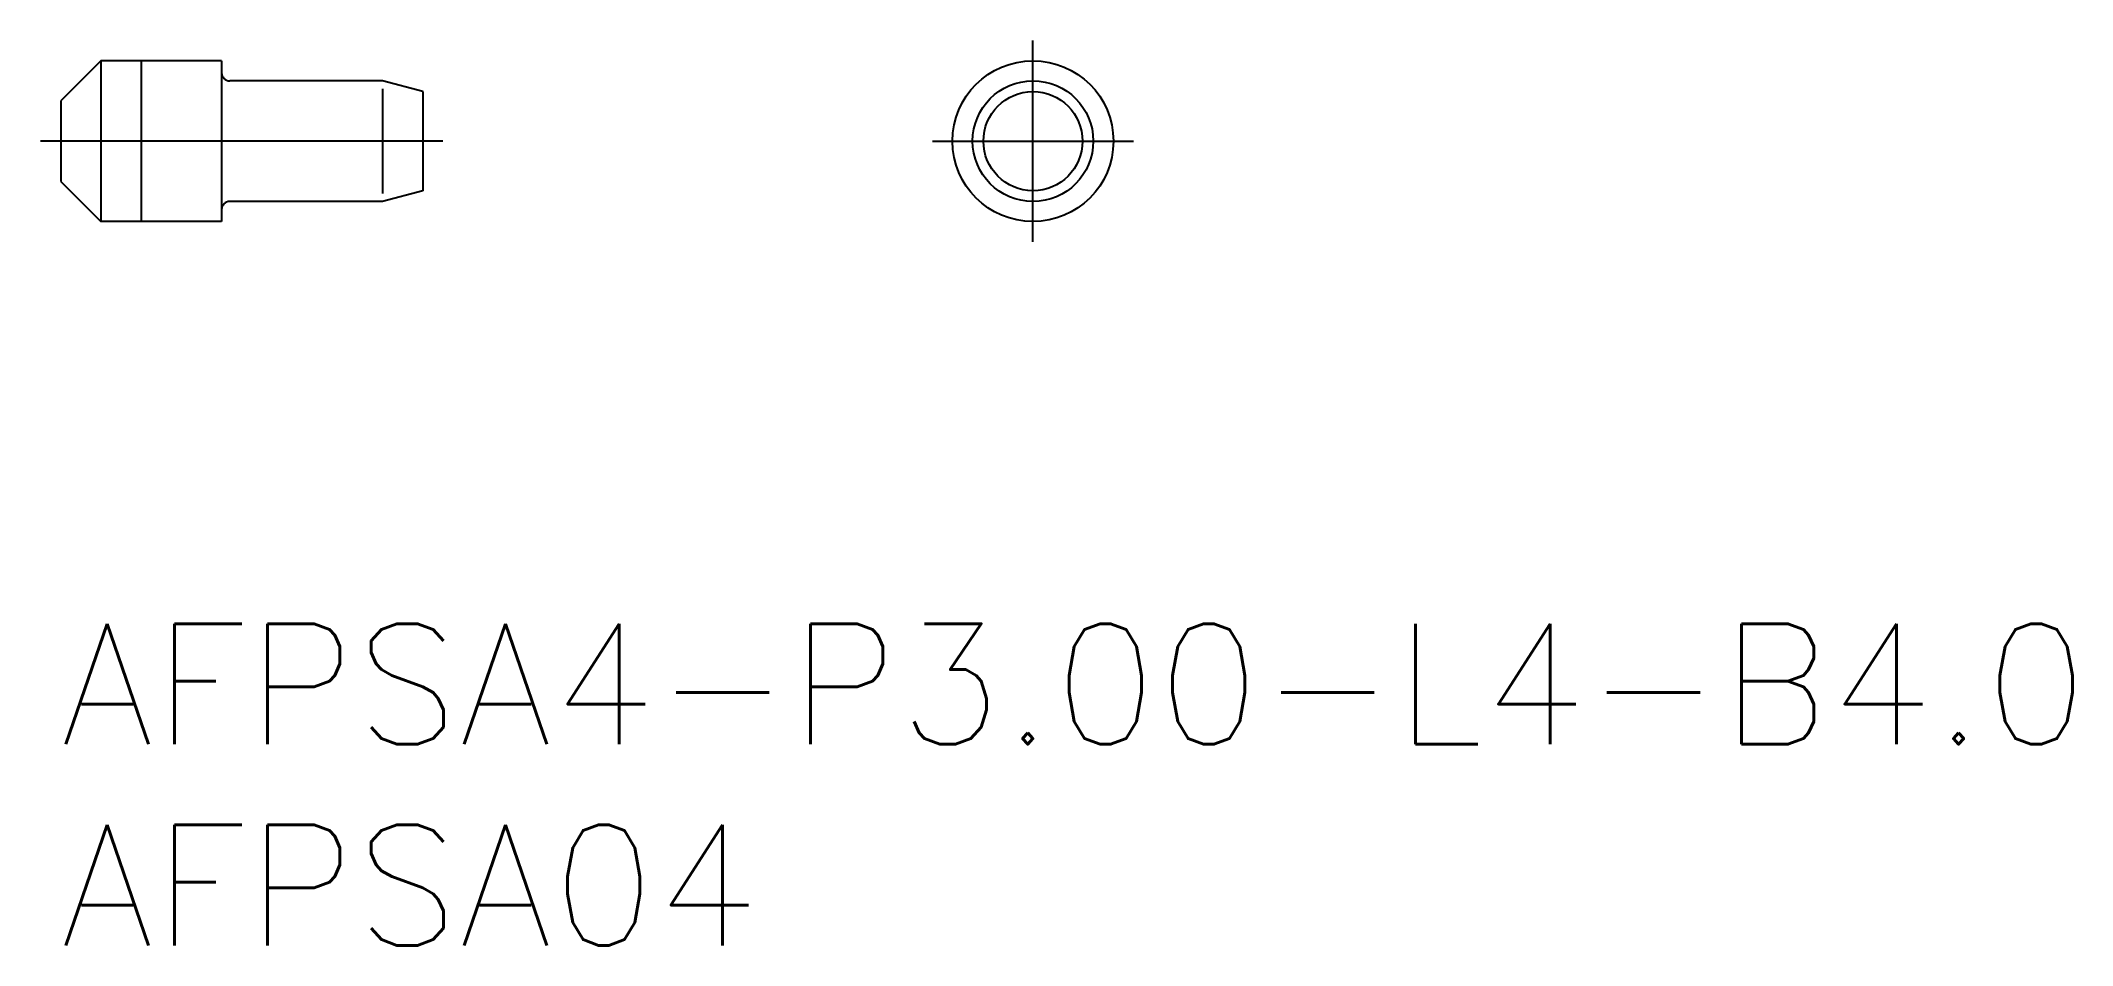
# Model space of a CAD drawing. Extents: x -0.5 to 50, y -8 to 14.5.
import ezdxf

# ---------------------------------------------------------------- set-up
doc = ezdxf.new("R2010")
doc.units = 0
doc.header["$LTSCALE"] = 0.5
doc.linetypes.add('CENTER', pattern=[50.8, 31.75, -6.35, 6.35, -6.35])
for name, color, linetype in [('MSM_CENTER', 1, 'CENTER'), ('MSM_CONTINUOUS', 7, 'CONTINUOUS'), ('MSM_NARROW', 5, 'CONTINUOUS'), ('MSM_PART_NUMBER', 7, 'CONTINUOUS')]:
    doc.layers.add(name, color=color, linetype=linetype)
doc.styles.get("Standard").update_dxf_attribs({"font": 'txt.shx', "height": 1, "bigfont": 'bigfont.shx'})

# ---------------------------------------------------------------- blocks, each defined once
blk = doc.blocks.new('*U4')
at = {"layer": 'MSM_PART_NUMBER'}
blk.add_text('AFPSA4-P3.00-L4-B4.0', height=3, dxfattribs=at).set_placement((0, -3))
blk = doc.blocks.new('*U5')
at = {"layer": 'MSM_PART_NUMBER'}
blk.add_text('AFPSA04', height=3, dxfattribs=at).set_placement((0, -8))

msp = doc.modelspace()

# ---------------------------------------------------------------- linework, layer by layer
at = {"layer": 'MSM_CENTER'}
for p, q in [((24.172, 9.5), (24.172, 14.5)), ((9.5, 12), (-0.5, 12)), ((21.672, 12), (26.672, 12))]:
    msp.add_line(p, q, dxfattribs=at)
at = {"layer": 'MSM_CONTINUOUS'}
for p, q in [((1, 14), (0, 13)), ((4, 14), (1, 14)), ((1, 14), (1, 10)), ((4, 14), (4, 10)), ((8, 13.5), (4.2, 13.5)), ((9, 13.232), (8, 13.5)), ((9, 13.232), (9, 10.768)), ((0, 13), (0, 11)), ((0, 11), (1, 10)), ((9, 10.768), (8, 10.5)), ((8, 10.5), (4.2, 10.5)), ((4, 10), (1, 10))]:
    msp.add_line(p, q, dxfattribs=at)
for radius in [2, 1.5, 1.232]:
    msp.add_circle((24.172, 12), radius, dxfattribs=at)
for centre, start, end in [((4.2, 13.7), 180, 270), ((4.2, 10.3), 90, 180)]:
    msp.add_arc(centre, 0.2, start, end, dxfattribs=at)
at = {"layer": 'MSM_NARROW'}
for p, q in [((2, 14), (2, 10)), ((8, 13.3), (8, 10.7))]:
    msp.add_line(p, q, dxfattribs=at)

# ---------------------------------------------------------------- block references
at = {"layer": 'MSM_CONTINUOUS'}
for name in ['*U4', '*U5']:
    msp.add_blockref(name, (0, 0), dxfattribs=at)

doc.saveas('drawing.dxf')
